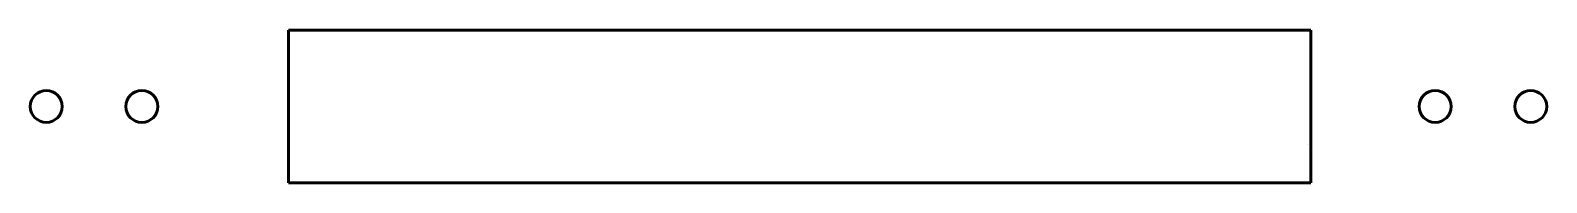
# Model space of a CAD drawing. Header units: millimetres. Extents: x 798 to 1036, y 195 to 219.
import ezdxf

# ---------------------------------------------------------------- set-up
doc = ezdxf.new("R2010")
doc.units = ezdxf.units.MM
doc.linetypes.add('K5LT_BASIC', pattern=[0])
doc.layers.add('Системный слой', color=7, linetype='Continuous')

msp = doc.modelspace()

# ---------------------------------------------------------------- linework, layer by layer
at = {"layer": 'Системный слой', "color": 150, "linetype": 'K5LT_BASIC', "lineweight": 60, "true_color": 0x0080ff}
for p, q in [((838.39, 219.31), (838.39, 195.31)), ((998.89, 219.31), (838.39, 219.31)), ((998.89, 195.31), (998.89, 219.31)), ((998.39, 201.31), (998.39, 201.31)), ((838.39, 195.31), (998.89, 195.31))]:
    msp.add_line(p, q, dxfattribs=at)
for centre in [(800.39, 207.31), (815.39, 207.31), (1018.39, 207.31), (1033.39, 207.31)]:
    msp.add_circle(centre, 2.5, dxfattribs=at)

doc.saveas('drawing.dxf')
